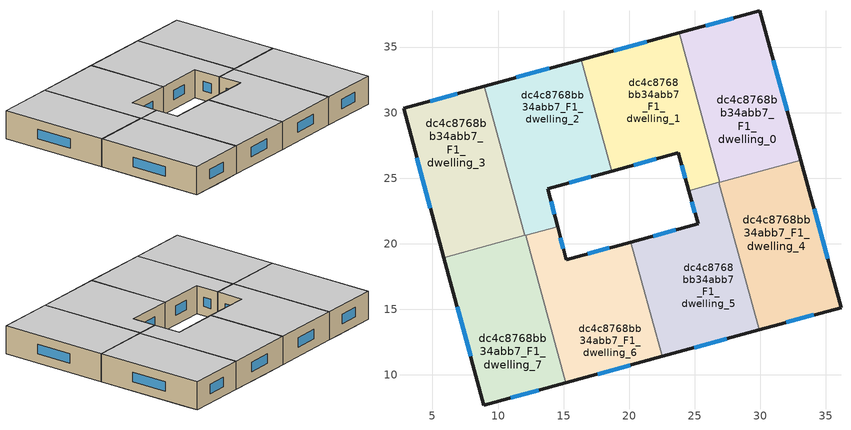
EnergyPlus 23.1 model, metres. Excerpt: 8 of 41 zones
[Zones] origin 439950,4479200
dc4c8768bb34abb7_F1_dwelling_0
 floor to dc4c8768bb34abb7_F0_dwelling_7 (EU_floor_Construction): 30.28,36.63 33.08,26.38 26.91,24.69 25.37,30.35 z3
 floor to dc4c8768bb34abb7_F0_dwelling_8 (EU_floor_Construction): 29.97,37.77 30.28,36.63 25.37,30.35 23.8,36.08 z3
 wall outside (EU_wall_Construction): 33.08,26.38 29.97,37.77 23.8,36.08 z3:6
 wall to dc4c8768bb34abb7_F1_dwelling_1 (EU_wall_Construction): 23.8,36.08 26.91,24.69 z3:6
 wall to dc4c8768bb34abb7_F1_dwelling_4 (EU_wall_Construction): 26.91,24.69 33.08,26.38 z3:6
 window (EU_Window_Construction): 32.05,30.15 31,33.99 / 27.92,37.21 25.84,36.64 z3.99:5.01
 ceiling to dc4c8768bb34abb7_F2_dwelling_0 (EU_floor_Construction): 33.08,26.38 29.97,37.77 23.8,36.08 26.91,24.69 z6
dc4c8768bb34abb7_F1_dwelling_1
 floor to dc4c8768bb34abb7_F0_dwelling_8 (EU_floor_Construction): 23.8,36.08 25.37,30.35 23.47,27.93 23.75,26.93 19.5,25.76 19.5,34.9 z3
 floor to dc4c8768bb34abb7_F0_dwelling_7 (EU_floor_Construction): 25.37,30.35 26.91,24.69 24.55,24.05 23.48,27.93 z3
 floor to dc4c8768bb34abb7_F0_dwelling_0 (EU_floor_Construction): 19.5,34.9 19.5,25.76 18.67,25.54 16.35,34.04 z3
 wall outside (EU_wall_Construction): 23.8,36.08 16.35,34.04 / 18.67,25.54 23.75,26.93 24.55,24.05 z3:6
 wall to dc4c8768bb34abb7_F1_dwelling_2 (EU_wall_Construction): 16.35,34.04 18.67,25.54 z3:6
 wall to dc4c8768bb34abb7_F1_dwelling_5 (EU_wall_Construction): 24.55,24.05 26.83,24.67 z3:6
 wall to dc4c8768bb34abb7_F1_dwelling_4 (EU_wall_Construction): 26.83,24.67 26.91,24.69 z3:6
 window (EU_Window_Construction): 21.33,35.4 18.82,34.71 / 24.01,25.97 24.28,25 / 20.36,26 22.07,26.46 z3.99:5.01
 ceiling to dc4c8768bb34abb7_F2_dwelling_1 (EU_floor_Construction): 26.91,24.69 23.8,36.08 16.35,34.04 18.67,25.54 23.75,26.93 24.55,24.05 z6
dc4c8768bb34abb7_F1_dwelling_2
 floor to dc4c8768bb34abb7_F0_dwelling_0 (EU_floor_Construction): 16.35,34.04 18.67,25.54 16.65,24.98 9.38,30.4 8.94,32.01 z3
 floor to dc4c8768bb34abb7_F0_dwelling_1 (EU_floor_Construction): 16.65,24.98 13.8,24.2 14,23.4 11.22,23.67 9.38,30.4 z3
 floor to dc4c8768bb34abb7_F0_dwelling_2 (EU_floor_Construction): 14,23.4 14.54,21.31 12.05,20.63 11.22,23.67 z3
 wall outside (EU_wall_Construction): 16.35,34.04 8.94,32.01 / 14.54,21.31 13.8,24.2 18.67,25.54 z3:6
 wall to dc4c8768bb34abb7_F1_dwelling_3 (EU_wall_Construction): 8.94,32.01 12.05,20.63 z3:6
 wall to dc4c8768bb34abb7_F1_dwelling_6 (EU_wall_Construction): 12.1,20.64 14.54,21.31 z3:6
 wall to dc4c8768bb34abb7_F1_dwelling_7 (EU_wall_Construction): 12.06,20.63 12.1,20.64 z3:6
 window (EU_Window_Construction): 13.89,33.36 11.4,32.68 / 15.41,24.64 17.06,25.09 / 14.29,22.27 14.04,23.24 z3.99:5.01
 ceiling to dc4c8768bb34abb7_F2_dwelling_2 (EU_floor_Construction): 14.54,21.31 13.8,24.2 18.67,25.54 16.35,34.04 8.94,32.01 12.05,20.63 z6
dc4c8768bb34abb7_F1_dwelling_3
 floor to dc4c8768bb34abb7_F0_dwelling_1 (EU_floor_Construction): 9.38,30.4 11.22,23.67 4.41,24.35 2.79,30.33 7.68,31.66 z3
 floor to dc4c8768bb34abb7_F0_dwelling_2 (EU_floor_Construction): 11.22,23.67 12.05,20.63 5.87,18.94 4.41,24.35 z3
 floor to dc4c8768bb34abb7_F0_dwelling_0 (EU_floor_Construction): 8.94,32.01 9.38,30.4 7.68,31.66 z3
 wall outside (EU_wall_Construction): 8.94,32.01 2.79,30.33 5.87,18.94 z3:6
 wall to dc4c8768bb34abb7_F1_dwelling_7 (EU_wall_Construction): 5.87,18.94 12.05,20.63 z3:6
 window (EU_Window_Construction): 3.81,26.55 4.85,22.71 / 6.9,31.45 4.83,30.88 z3.99:5.01
 ceiling to dc4c8768bb34abb7_F2_dwelling_3 (EU_floor_Construction): 12.05,20.63 8.94,32.01 2.79,30.33 5.87,18.94 z6
dc4c8768bb34abb7_F1_dwelling_4
 floor outside (EU_floor_Construction): 33.08,26.38 26.83,24.67 26.85,24.62 26.83,24.67 z3
 floor adiabatic (EU_floor_Construction): 33.16,26.07 36.03,15.58 28.4,18.94 26.86,24.59 z3
 floor to dc4c8768bb34abb7_F0_dwelling_5 (EU_floor_Construction): 36.03,15.58 36.15,15.14 29.91,13.43 28.4,18.94 z3
 floor to dc4c8768bb34abb7_F0_dwelling_7 (EU_floor_Construction): 33.08,26.38 33.16,26.07 26.86,24.59 26.83,24.67 z3
 wall outside (EU_wall_Construction): 29.91,13.43 36.15,15.14 33.08,26.38 z3:6
 wall to dc4c8768bb34abb7_F1_dwelling_5 (EU_wall_Construction): 26.83,24.67 29.91,13.43 z3:6
 window (EU_Window_Construction): 35.13,18.86 34.1,22.65 / 31.98,14 34.08,14.57 z3.99:5.01
 ceiling to dc4c8768bb34abb7_F2_dwelling_4 (EU_floor_Construction): 36.15,15.14 33.08,26.38 26.83,24.67 29.91,13.43 z6
dc4c8768bb34abb7_F1_dwelling_5
 floor to dc4c8768bb34abb7_F0_dwelling_4 (EU_floor_Construction): 20.82,20.31 25.09,12.11 22.51,11.41 20.13,20.13 z3
 floor to dc4c8768bb34abb7_F0_dwelling_5 (EU_floor_Construction): 28.4,18.94 29.91,13.43 25.09,12.11 20.82,20.31 25.25,21.51 25.62,20.16 z3
 floor adiabatic (EU_floor_Construction): 26.86,24.59 28.4,18.94 25.62,20.16 24.55,24.04 z3
 floor to dc4c8768bb34abb7_F0_dwelling_7 (EU_floor_Construction): 26.83,24.67 26.86,24.59 24.56,24.04 z3
 wall outside (EU_wall_Construction): 24.55,24.05 25.25,21.51 20.13,20.13 / 22.51,11.41 29.91,13.43 z3:6
 wall to dc4c8768bb34abb7_F1_dwelling_6 (EU_wall_Construction): 20.13,20.13 22.51,11.41 z3:6
 window (EU_Window_Construction): 24.78,23.2 25.02,22.35 / 24.97,12.08 27.46,12.76 / 23.55,21.05 21.83,20.58 z3.99:5.01
 ceiling to dc4c8768bb34abb7_F2_dwelling_5 (EU_floor_Construction): 29.91,13.43 26.83,24.67 24.55,24.05 25.25,21.51 20.13,20.13 22.51,11.41 z6
dc4c8768bb34abb7_F1_dwelling_6
 floor to dc4c8768bb34abb7_F0_dwelling_3 (EU_floor_Construction): 18.09,19.58 14.6,11.47 12.84,17.93 15,19.53 15.19,18.79 z3
 floor to dc4c8768bb34abb7_F0_dwelling_4 (EU_floor_Construction): 20.13,20.13 22.51,11.41 15.17,9.4 14.6,11.47 18.09,19.58 z3
 floor to dc4c8768bb34abb7_F0_dwelling_2 (EU_floor_Construction): 14.54,21.31 15,19.53 12.84,17.93 12.09,20.64 z3
 wall outside (EU_wall_Construction): 20.13,20.13 15.19,18.79 14.54,21.31 / 15.17,9.4 22.51,11.41 z3:6
 wall to dc4c8768bb34abb7_F1_dwelling_7 (EU_wall_Construction): 12.09,20.64 15.17,9.4 z3:6
 window (EU_Window_Construction): 14.97,19.63 14.76,20.48 / 18.49,19.68 16.83,19.23 / 17.6,10.06 20.08,10.74 z3.99:5.01
 ceiling to dc4c8768bb34abb7_F2_dwelling_6 (EU_floor_Construction): 22.51,11.41 20.13,20.13 15.19,18.79 14.54,21.31 12.09,20.64 15.17,9.4 z6
dc4c8768bb34abb7_F1_dwelling_7
 floor to dc4c8768bb34abb7_F0_dwelling_2 (EU_floor_Construction): 12.09,20.64 12.84,17.93 7.25,13.81 5.87,18.94 z3
 floor to dc4c8768bb34abb7_F0_dwelling_3 (EU_floor_Construction): 12.84,17.93 14.6,11.47 13.51,8.95 8.91,7.69 7.25,13.81 z3
 floor to dc4c8768bb34abb7_F0_dwelling_4 (EU_floor_Construction): 14.6,11.47 15.17,9.4 13.51,8.95 z3
 wall outside (EU_wall_Construction): 5.87,18.94 8.91,7.69 15.17,9.4 z3:6
 window (EU_Window_Construction): 10.98,8.25 13.09,8.83 / 6.88,15.21 7.9,11.42 z3.99:5.01
 ceiling to dc4c8768bb34abb7_F2_dwelling_7 (EU_floor_Construction): 15.17,9.4 12.09,20.64 5.87,18.94 8.91,7.69 z6
[Building]
EU S2 Campaign: North Axis=0; Terrain=City; Solar Distribution=FullExterior
[Site:Location]
Madrid: Latitude=40.5; Longitude=-3.5; Time Zone=1; Elevation=609
[SizingPeriod:WeatherFileDays]
AnnualSizingPeriod: Begin Month=1; Begin Day of Month=1; End Month=12; End Day of Month=31; Day of Week for Start Day=Monday; Use Weather File Daylight Saving Period=No; Use Weather File Rain and Snow Indicators=No
[MATERIAL]
EU_InternalMass_Material: Roughness=MediumRough; Thickness=0.1; Conductivity=1; Density=1800; Specific Heat=900; Thermal Absorptance=0.9; Solar Absorptance=0.7; Visible Absorptance=0.7
[MATERIAL:NOMASS] Roughness=MediumRough; Thermal Absorptance=0.9; Solar Absorptance=0.7; Visible Absorptance=0.7
Name | Thermal Resistance
EU_wall_NoMass | 0.609216
EU_floor_NoMass | 0.568163
[WINDOWMATERIAL:SIMPLEGLAZINGSYSTEM]
EU_Window_SimpleGlazing: UFactor=5.50606; Solar Heat Gain Coefficient=0.85; Visible Transmittance=0.85
[CONSTRUCTION]
EU_wall_Construction: EU_wall_NoMass
EU_floor_Construction: EU_floor_NoMass
EU_InternalMass_Construction: EU_InternalMass_Material
EU_Window_Construction: EU_Window_SimpleGlazing
[ZONE] Type=1; Multiplier=1; Ceiling Height=autocalculate; Floor Area=autocalculate; Part of Total Floor Area=Yes
Name | Volume
dc4c8768bb34abb7_F1_dwelling_0 | 226.335
dc4c8768bb34abb7_F1_dwelling_1 | 226.345
dc4c8768bb34abb7_F1_dwelling_2 | 226.331
dc4c8768bb34abb7_F1_dwelling_3 | 226.338
dc4c8768bb34abb7_F1_dwelling_4 | 226.351
dc4c8768bb34abb7_F1_dwelling_5 | 226.336
dc4c8768bb34abb7_F1_dwelling_6 | 226.321
dc4c8768bb34abb7_F1_dwelling_7 | 226.348
[INTERNALMASS] Construction=EU_InternalMass_Construction
Name | Zone or ZoneList | Surface Area
dc4c8768bb34abb7_F1_dwelling_0_EU_InternalMass | dc4c8768bb34abb7_F1_dwelling_0 | 75.4452
dc4c8768bb34abb7_F1_dwelling_1_EU_InternalMass | dc4c8768bb34abb7_F1_dwelling_1 | 75.448
dc4c8768bb34abb7_F1_dwelling_2_EU_InternalMass | dc4c8768bb34abb7_F1_dwelling_2 | 75.4437
dc4c8768bb34abb7_F1_dwelling_3_EU_InternalMass | dc4c8768bb34abb7_F1_dwelling_3 | 75.4461
dc4c8768bb34abb7_F1_dwelling_4_EU_InternalMass | dc4c8768bb34abb7_F1_dwelling_4 | 75.4501
dc4c8768bb34abb7_F1_dwelling_5_EU_InternalMass | dc4c8768bb34abb7_F1_dwelling_5 | 75.4452
dc4c8768bb34abb7_F1_dwelling_6_EU_InternalMass | dc4c8768bb34abb7_F1_dwelling_6 | 75.4405
dc4c8768bb34abb7_F1_dwelling_7_EU_InternalMass | dc4c8768bb34abb7_F1_dwelling_7 | 75.4493
[OTHEREQUIPMENT] Fuel Type=Electricity; Design Level Calculation Method=Watts/Area; Power per Zone Floor Area=1; Fraction Latent=0; Fraction Radiant=0; Fraction Lost=0; Carbon Dioxide Generation Rate=0; EndUse Subcategory=EU_Step8_InternalGains
Name | Zone or ZoneList or Space or SpaceList | Schedule
EU_Step8_InternalGain_dc4c8768bb34abb7_F1_dwelling_0_f000 | dc4c8768bb34abb7_F1_dwelling_0 | EU_Step8_GainSchedule_dc4c8768bb34abb7_F1_dwelling_0_f000
EU_Step8_InternalGain_dc4c8768bb34abb7_F1_dwelling_1_f000 | dc4c8768bb34abb7_F1_dwelling_1 | EU_Step8_GainSchedule_dc4c8768bb34abb7_F1_dwelling_1_f000
EU_Step8_InternalGain_dc4c8768bb34abb7_F1_dwelling_2_f000 | dc4c8768bb34abb7_F1_dwelling_2 | EU_Step8_GainSchedule_dc4c8768bb34abb7_F1_dwelling_2_f000
EU_Step8_InternalGain_dc4c8768bb34abb7_F1_dwelling_3_f000 | dc4c8768bb34abb7_F1_dwelling_3 | EU_Step8_GainSchedule_dc4c8768bb34abb7_F1_dwelling_3_f000
EU_Step8_InternalGain_dc4c8768bb34abb7_F1_dwelling_4_f000 | dc4c8768bb34abb7_F1_dwelling_4 | EU_Step8_GainSchedule_dc4c8768bb34abb7_F1_dwelling_4_f000
EU_Step8_InternalGain_dc4c8768bb34abb7_F1_dwelling_5_f000 | dc4c8768bb34abb7_F1_dwelling_5 | EU_Step8_GainSchedule_dc4c8768bb34abb7_F1_dwelling_5_f000
EU_Step8_InternalGain_dc4c8768bb34abb7_F1_dwelling_6_f000 | dc4c8768bb34abb7_F1_dwelling_6 | EU_Step8_GainSchedule_dc4c8768bb34abb7_F1_dwelling_6_f000
EU_Step8_InternalGain_dc4c8768bb34abb7_F1_dwelling_7_f000 | dc4c8768bb34abb7_F1_dwelling_7 | EU_Step8_GainSchedule_dc4c8768bb34abb7_F1_dwelling_7_f000
[ZONEVENTILATION:DESIGNFLOWRATE] Schedule=EU_AlwaysOn; Design Flow Rate Calculation Method=AirChanges/Hour; Air Changes per Hour=0.752966; Ventilation Type=Natural; Fan Pressure Rise=0; Fan Total Efficiency=1; Constant Term Coefficient=1; Temperature Term Coefficient=0; Velocity Term Coefficient=0; Velocity Squared Term Coefficient=0; Minimum Indoor Temperature=-100; Maximum Indoor Temperature=100; Delta Temperature=-100; Minimum Outdoor Temperature=-100; Maximum Outdoor Temperature=100; Maximum Wind Speed=40
Name | Zone or ZoneList or Space or SpaceList
EU_ConstantAir_dc4c8768bb34abb7_F1_dwelling_0 | dc4c8768bb34abb7_F1_dwelling_0
EU_ConstantAir_dc4c8768bb34abb7_F1_dwelling_1 | dc4c8768bb34abb7_F1_dwelling_1
EU_ConstantAir_dc4c8768bb34abb7_F1_dwelling_2 | dc4c8768bb34abb7_F1_dwelling_2
EU_ConstantAir_dc4c8768bb34abb7_F1_dwelling_3 | dc4c8768bb34abb7_F1_dwelling_3
EU_ConstantAir_dc4c8768bb34abb7_F1_dwelling_4 | dc4c8768bb34abb7_F1_dwelling_4
EU_ConstantAir_dc4c8768bb34abb7_F1_dwelling_5 | dc4c8768bb34abb7_F1_dwelling_5
EU_ConstantAir_dc4c8768bb34abb7_F1_dwelling_6 | dc4c8768bb34abb7_F1_dwelling_6
EU_ConstantAir_dc4c8768bb34abb7_F1_dwelling_7 | dc4c8768bb34abb7_F1_dwelling_7
[HVACTEMPLATE:ZONE:IDEALLOADSAIRSYSTEM] System Availability Schedule=EU_AlwaysOn; Maximum Heating Supply Air Temperature=50; Minimum Cooling Supply Air Temperature=13; Maximum Heating Supply Air Humidity Ratio=0.0156; Minimum Cooling Supply Air Humidity Ratio=0.0077; Heating Limit=NoLimit; Cooling Limit=NoLimit; Heating Availability Schedule=EU_AlwaysOn; Cooling Availability Schedule=EU_CoolingOff; Dehumidification Control Type=ConstantSensibleHeatRatio; Cooling Sensible Heat Ratio=0.7; Dehumidification Setpoint=60; Humidification Control Type=None; Humidification Setpoint=30; Outdoor Air Method=None; Outdoor Air Flow Rate per Person=0.00944; Outdoor Air Flow Rate per Zone Floor Area=0; Outdoor Air Flow Rate per Zone=0; Demand Controlled Ventilation Type=None; Outdoor Air Economizer Type=NoEconomizer; Heat Recovery Type=None; Sensible Heat Recovery Effectiveness=0.7; Latent Heat Recovery Effectiveness=0.65
Name | Template Thermostat
dc4c8768bb34abb7_F1_dwelling_0 | EU_HeatOnly_dc4c8768bb34abb7_F1_dwelling_0
dc4c8768bb34abb7_F1_dwelling_1 | EU_HeatOnly_dc4c8768bb34abb7_F1_dwelling_1
dc4c8768bb34abb7_F1_dwelling_2 | EU_HeatOnly_dc4c8768bb34abb7_F1_dwelling_2
dc4c8768bb34abb7_F1_dwelling_3 | EU_HeatOnly_dc4c8768bb34abb7_F1_dwelling_3
dc4c8768bb34abb7_F1_dwelling_4 | EU_HeatOnly_dc4c8768bb34abb7_F1_dwelling_4
dc4c8768bb34abb7_F1_dwelling_5 | EU_HeatOnly_dc4c8768bb34abb7_F1_dwelling_5
dc4c8768bb34abb7_F1_dwelling_6 | EU_HeatOnly_dc4c8768bb34abb7_F1_dwelling_6
dc4c8768bb34abb7_F1_dwelling_7 | EU_HeatOnly_dc4c8768bb34abb7_F1_dwelling_7
[SIZING:ZONE] Zone Cooling Design Supply Air Temperature Input Method=SupplyAirTemperature; Zone Cooling Design Supply Air Temperature=13; Zone Heating Design Supply Air Temperature Input Method=SupplyAirTemperature; Zone Heating Design Supply Air Temperature=50; Zone Cooling Design Supply Air Humidity Ratio=0.008; Zone Heating Design Supply Air Humidity Ratio=0.008; Cooling Design Air Flow Method=DesignDay; Cooling Design Air Flow Rate=0; Cooling Minimum Air Flow per Zone Floor Area=0.000762; Cooling Minimum Air Flow=0; Cooling Minimum Air Flow Fraction=0.2; Heating Design Air Flow Method=DesignDay; Heating Design Air Flow Rate=0; Heating Maximum Air Flow per Zone Floor Area=0.002032; Heating Maximum Air Flow=0.141576; Heating Maximum Air Flow Fraction=0.3; Account for Dedicated Outdoor Air System=No; Dedicated Outdoor Air System Control Strategy=NeutralSupplyAir; Dedicated Outdoor Air Low Setpoint Temperature for Design=autosize; Dedicated Outdoor Air High Setpoint Temperature for Design=autosize; Zone Load Sizing Method=Sensible Load Only No Latent Load; Zone Latent Cooling Design Supply Air Humidity Ratio Input Method=HumidityRatioDifference; Zone Cooling Design Supply Air Humidity Ratio Difference=0.005; Zone Latent Heating Design Supply Air Humidity Ratio Input Method=HumidityRatioDifference; Zone Humidification Design Supply Air Humidity Ratio Difference=0.005
dc4c8768bb34abb7_F1_dwelling_0; dc4c8768bb34abb7_F1_dwelling_1; dc4c8768bb34abb7_F1_dwelling_2; dc4c8768bb34abb7_F1_dwelling_3; dc4c8768bb34abb7_F1_dwelling_4; dc4c8768bb34abb7_F1_dwelling_5; dc4c8768bb34abb7_F1_dwelling_6; dc4c8768bb34abb7_F1_dwelling_7
[SCHEDULE:CONSTANT]
Name | Hourly Value
EU_AlwaysOn | 1
EU_CoolingOff | 0
[SCHEDULE:FILE] Column Number=1; Rows to Skip at Top=0; Number of Hours of Data=8760; Column Separator=Comma; Interpolate to Timestep=No; Minutes per Item=60; Adjust Schedule for Daylight Savings=Yes
Name | File
EU_Step8_GainSchedule_dc4c8768bb34abb7_F1_dwelling_0_f000 | ../../schedules/dc4c8768bb34abb7/dc4c8768bb34abb7_F1_dwelling_0_f000_gain.csv
EU_Step8_GainSchedule_dc4c8768bb34abb7_F1_dwelling_1_f000 | ../../schedules/dc4c8768bb34abb7/dc4c8768bb34abb7_F1_dwelling_1_f000_gain.csv
EU_Step8_GainSchedule_dc4c8768bb34abb7_F1_dwelling_2_f000 | ../../schedules/dc4c8768bb34abb7/dc4c8768bb34abb7_F1_dwelling_2_f000_gain.csv
EU_Step8_GainSchedule_dc4c8768bb34abb7_F1_dwelling_3_f000 | ../../schedules/dc4c8768bb34abb7/dc4c8768bb34abb7_F1_dwelling_3_f000_gain.csv
EU_Step8_GainSchedule_dc4c8768bb34abb7_F1_dwelling_4_f000 | ../../schedules/dc4c8768bb34abb7/dc4c8768bb34abb7_F1_dwelling_4_f000_gain.csv
EU_Step8_GainSchedule_dc4c8768bb34abb7_F1_dwelling_5_f000 | ../../schedules/dc4c8768bb34abb7/dc4c8768bb34abb7_F1_dwelling_5_f000_gain.csv
EU_Step8_GainSchedule_dc4c8768bb34abb7_F1_dwelling_6_f000 | ../../schedules/dc4c8768bb34abb7/dc4c8768bb34abb7_F1_dwelling_6_f000_gain.csv
EU_Step8_GainSchedule_dc4c8768bb34abb7_F1_dwelling_7_f000 | ../../schedules/dc4c8768bb34abb7/dc4c8768bb34abb7_F1_dwelling_7_f000_gain.csv
